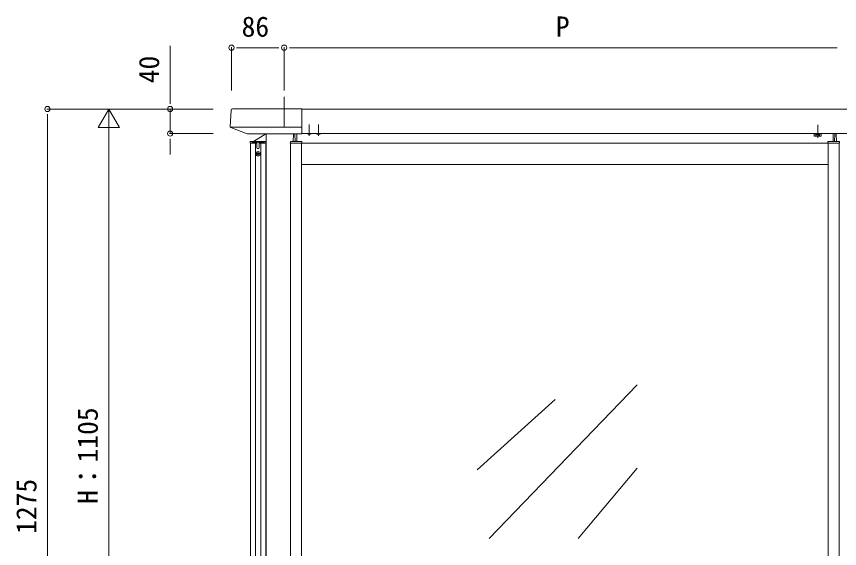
# Model space of a CAD drawing. Units: millimetres, scale not verified. Extents: x -11088 to 11088, y -17895 to 17964.
# Drawn here: x 698 to 2040, y -7915 to -7047 of the extents above; entities that cross this region are included whole.
import ezdxf
from ezdxf.enums import TextEntityAlignment as Align

# ---------------------------------------------------------------- set-up
doc = ezdxf.new("R2010")
doc.units = ezdxf.units.MM
doc.header["$LTSCALE"] = 18
for name, pattern in [('CHAIN2', [12, 9, -1, 1, -1]), ('DASHED1', [1.8, 1.2, -0.6]), ('DASHED3', [4, 3, -1])]:
    doc.linetypes.add(name, pattern=pattern)
doc.layers.add('0-2_YKK_ZWAK', color=4, linetype='Continuous', lineweight=9)
doc.layers.add('0-4_YKK_12', color=6, linetype='Continuous', lineweight=9)
doc.styles.add('ＭＳ ゴシック', font='')
doc.styles.get('ＭＳ ゴシック').set_extended_font_data('MS Gothic')

msp = doc.modelspace()

# ---------------------------------------------------------------- linework, layer by layer
at = {"layer": '0-2_YKK_ZWAK'}
for p, q in [((1134.05, -7177.98), (1134.05, -7227.67)), ((1047.55, -7199.83), (1045.91, -7226.57)), ((1050.06, -7197.48), (1163.05, -7197.48)), ((1163.05, -7238.48), (1163.05, -7197.48)), ((2499.05, -7197.98), (1163.05, -7197.98)), ((1046.3, -7227.67), (1163.05, -7227.67)), ((1046.87, -7228.07), (1073.81, -7238.43)), ((1074.1, -7238.48), (1163.05, -7238.48)), ((1084.05, -7250.98), (1103.92, -7238.56)), ((1104.19, -7238.48), (1104.55, -7238.48)), ((1104.55, -8307.98), (1104.55, -7238.48)), ((1148.7, -7250.98), (1149.43, -7238.95)), ((1149.93, -7238.48), (1150.86, -7238.48)), ((1151.36, -7238.95), (1152.09, -7250.98)), ((1154.55, -7238.48), (1154.55, -7250.98)), ((2499.05, -7237.98), (1163.05, -7237.98)), ((1999.05, -7238.28), (1998.27, -7238.73)), ((1998.27, -7241.83), (1998.27, -7238.73)), ((1999.05, -7242.28), (1998.27, -7241.83)), ((1998.3, -7237.98), (1998.3, -7238.28)), ((1998.3, -7238.28), (2009.8, -7238.28)), ((1999.05, -7242.28), (2009.05, -7242.28)), ((2001.16, -7241.83), (2001.16, -7238.73)), ((2006.93, -7241.83), (2006.93, -7238.73)), ((2009.05, -7238.28), (2009.82, -7238.73)), ((2009.05, -7242.28), (2009.82, -7241.83)), ((2009.8, -7238.28), (2009.8, -7237.98)), ((2009.82, -7241.83), (2009.82, -7238.73)), ((2029.05, -7250.98), (2029.05, -7237.98)), ((2032.23, -7238.95), (2031.5, -7250.98)), ((2033.66, -7238.48), (2032.73, -7238.48)), ((2034.89, -7250.98), (2034.16, -7238.95)), ((1078.55, -7253.48), (1078.67, -7251.45)), ((1079.04, -7253.48), (1078.55, -7253.48)), ((1081.83, -7253.48), (1079.04, -7253.48)), ((1079.05, -8292.48), (1079.05, -7253.48)), ((1079.17, -7250.98), (1103.42, -7250.98)), ((1081.84, -7252.48), (1081.83, -7253.48)), ((1082.33, -7253.48), (1081.83, -7253.48)), ((1082.33, -7253.48), (1089.55, -7253.48)), ((1100.75, -7251.98), (1082.34, -7251.98)), ((1087.05, -8292.48), (1087.05, -7253.48)), ((1089.55, -7252.48), (1089.55, -7251.98)), ((1089.55, -7252.48), (1089.55, -7260.98)), ((1093.55, -7251.98), (1093.55, -7252.48)), ((1093.55, -7260.98), (1093.55, -7252.48)), ((1093.55, -7253.48), (1100.76, -7253.48)), ((1096.05, -8292.48), (1096.05, -7253.48)), ((1101.26, -7253.48), (1100.76, -7253.48)), ((1101.25, -7252.48), (1101.26, -7253.48)), ((1103.55, -7253.48), (1101.26, -7253.48)), ((1104.05, -8292.48), (1104.05, -7253.48)), ((1104.54, -7253.48), (1104.05, -7253.48)), ((1104.54, -7253.48), (1104.55, -7253.48)), ((1144.05, -7253.48), (1144.17, -7251.45)), ((1144.54, -7253.48), (1144.05, -7253.48)), ((1162.55, -7253.48), (1144.54, -7253.48)), ((1144.55, -8292.48), (1144.55, -7253.48)), ((1144.67, -7250.98), (1162.42, -7250.98)), ((1162.55, -7253.48), (2021.05, -7253.48)), ((1162.55, -8292.48), (1162.55, -7253.48)), ((2021.04, -7253.48), (2039.05, -7253.48)), ((2021.05, -8292.48), (2021.05, -7253.48)), ((2038.92, -7250.98), (2021.17, -7250.98)), ((2039.05, -8292.48), (2039.05, -7253.48)), ((2039.05, -7253.48), (2039.55, -7253.48)), ((2039.55, -7253.48), (2039.42, -7251.45)), ((1090.63, -7270.56), (1087.82, -7270.56)), ((1090.63, -7271.41), (1087.82, -7271.41)), ((1089.5, -7270.61), (1090.45, -7270.61)), ((1090.45, -7271.36), (1091.01, -7271.51)), ((1091.01, -7271.51), (1091.17, -7272.08)), ((1091.17, -7268.93), (1091.92, -7268.93)), ((1091.17, -7268.93), (1091.17, -7269.88)), ((1091.17, -7272.08), (1091.17, -7273.03)), ((1091.92, -7273.03), (1091.17, -7273.03)), ((1091.92, -7269.88), (1091.92, -7268.93)), ((1092.08, -7271.51), (1091.92, -7272.08)), ((1091.92, -7273.03), (1091.92, -7272.08)), ((1092.65, -7271.36), (1092.08, -7271.51)), ((1092.46, -7270.56), (1095.27, -7270.56)), ((1092.46, -7271.41), (1095.27, -7271.41)), ((1092.65, -7270.61), (1093.6, -7270.61)), ((1093.6, -7271.36), (1092.65, -7271.36)), ((1093.6, -7270.61), (1093.6, -7271.36)), ((1162.55, -7288.48), (2021.05, -7288.48)), ((1709.65, -7647.78), (1468.44, -7898.18)), ((1575.92, -7671.36), (1448.65, -7785.97)), ((1709.65, -7783.57), (1613.48, -7898.18))]:
    msp.add_line(p, q, dxfattribs=at)
at = {"layer": '0-2_YKK_ZWAK', "linetype": 'CHAIN2'}
for p, q in [((1175.05, -7241.48), (1175.05, -7223.48)), ((1190.05, -7241.48), (1190.05, -7223.48)), ((2004.05, -7245.1), (2004.05, -7223.69))]:
    msp.add_line(p, q, dxfattribs=at)
at = {"layer": '0-2_YKK_ZWAK', "linetype": 'DASHED1'}
for p, q in [((1172.55, -7238.59), (1172.84, -7237.98)), ((1177.55, -7238.59), (1177.25, -7237.98)), ((1187.55, -7238.59), (1187.84, -7237.98)), ((1192.55, -7238.59), (1192.25, -7237.98))]:
    msp.add_line(p, q, dxfattribs=at)
at = {"layer": '0-2_YKK_ZWAK', "linetype": 'DASHED3'}
msp.add_line((1999.05, -7238.28), (2009.05, -7238.28), dxfattribs=at)
for points in [[(2001, -7242.28), (2002.15, -7239.93), (2004.05, -7238.92)], [(2007.1, -7242.28), (2005.95, -7239.93), (2004.05, -7238.92)]]:
    msp.add_lwpolyline(points, dxfattribs=at)
at = {"layer": '0-2_YKK_ZWAK'}
for points in [[(1103.92, -7251.45), (1104.05, -7253.48), (1103.55, -7253.48)], [(1162.92, -7251.45), (1163.05, -7253.48), (1162.55, -7253.48)], [(2020.67, -7251.45), (2020.55, -7253.48), (2021.04, -7253.48)], [(1090.45, -7271.36), (1089.5, -7271.36), (1089.5, -7270.61)], [(1091.17, -7269.88), (1091.01, -7270.45), (1090.45, -7270.61)], [(1091.92, -7269.88), (1092.08, -7270.45), (1092.65, -7270.61)]]:
    msp.add_lwpolyline(points, dxfattribs=at)
msp.add_circle((1091.55, -7270.98), 3.75, dxfattribs=at)
for centre, radius, start, end in [((1050.05, -7199.98), 2.5, 89.80937, 176.5), ((1047.41, -7226.67), 1.5, 176.5, 248.96249), ((1074.1, -7237.68), 0.8, 248.96249, 270), ((1104.19, -7238.98), 0.5, 90, 122.00538), ((1149.93, -7238.98), 0.5, 90, 176.5), ((1150.86, -7238.98), 0.5, 3.5, 90), ((1175.05, -7230.75), 8.23, 241.46539, 298.53461), ((1190.05, -7230.75), 8.23, 241.46539, 298.53461), ((1999.72, -7240.84), 2.56, 55.61708, 124.38292), ((1999.72, -7239.73), 2.56, 235.61708, 304.38292), ((2004.05, -7247.83), 9.55, 72.41276, 107.58724), ((2004.05, -7232.73), 9.55, 252.41276, 287.58724), ((2008.38, -7240.84), 2.56, 55.61708, 124.38292), ((2008.38, -7239.73), 2.56, 235.61708, 304.38292), ((2032.73, -7238.98), 0.5, 90, 176.5), ((2033.66, -7238.98), 0.5, 3.5, 90), ((1079.17, -7251.48), 0.5, 90, 176.5), ((1082.34, -7252.48), 0.5, 90, 179.5), ((1091.55, -7260.98), 2, 180, 0), ((1100.75, -7252.48), 0.5, 0.5, 90), ((1103.42, -7251.48), 0.5, 3.5, 90), ((1144.67, -7251.48), 0.5, 90, 176.5), ((1148.23, -7250.48), 0.5, 269.98861, 356.5), ((1152.56, -7250.48), 0.5, 183.5, 270.11295), ((1162.42, -7251.48), 0.5, 3.5, 90), ((2021.17, -7251.48), 0.5, 90, 176.5), ((2031.03, -7250.48), 0.5, 269.88705, 356.5), ((2035.36, -7250.48), 0.5, 183.5, 270.01139), ((2038.92, -7251.48), 0.5, 3.5, 90)]:
    msp.add_arc(centre, radius, start, end, dxfattribs=at)
at = {"layer": '0-4_YKK_12'}
for p, q in [((948.05, -7180.98), (948.05, -7095.18)), ((1048.05, -7167.98), (1048.05, -7096.98)), ((1056.55, -7097.98), (1065.05, -7097.98)), ((1117.05, -7097.98), (1065.05, -7097.98)), ((1125.55, -7097.98), (1117.05, -7097.98)), ((1134.05, -7167.98), (1134.05, -7096.98)), ((1134.05, -7167.98), (1134.05, -7096.98)), ((1142.55, -7097.98), (1151.05, -7097.98)), ((1151.05, -7097.98), (2027.05, -7097.98)), ((2035.55, -7097.98), (2027.05, -7097.98)), ((948.05, -7189.48), (948.05, -7180.98)), ((1018.05, -7197.98), (747.05, -7197.98)), ((748.05, -7206.48), (748.05, -7214.98)), ((848.05, -7197.98), (830.55, -7228.29)), ((1018.05, -7197.98), (847.05, -7197.98)), ((848.05, -7197.98), (865.55, -7228.29)), ((848.05, -7197.98), (848.05, -7258.6)), ((1018.05, -7197.98), (947.05, -7197.98)), ((948.05, -7237.98), (948.05, -7197.98)), ((748.05, -8455.98), (748.05, -7214.98)), ((830.55, -7228.29), (865.55, -7228.29)), ((848.05, -8267.98), (848.05, -7232.98)), ((1018.05, -7237.98), (947.05, -7237.98)), ((948.05, -7246.48), (948.05, -7254.98)), ((948.05, -7254.98), (948.05, -7271.98))]:
    msp.add_line(p, q, dxfattribs=at)
for centre, start, end in [((1048.05, -7097.98), 0, 180), ((1048.05, -7097.98), 180, 0), ((1134.05, -7097.98), 0, 180), ((1134.05, -7097.98), 0, 180), ((1134.05, -7097.98), 180, 0), ((1134.05, -7097.98), 180, 0), ((748.05, -7197.98), 90, 270), ((748.05, -7197.98), 270, 90), ((948.05, -7197.98), 90, 270), ((948.05, -7197.98), 270, 90), ((948.05, -7237.98), 90, 270), ((948.05, -7237.98), 270, 90)]:
    msp.add_arc(centre, 4.25, start, end, dxfattribs=at)

# ---------------------------------------------------------------- texts
at = {"layer": '0-4_YKK_12', "style": 'ＭＳ ゴシック'}
for s, p in [('86', (1064.65, -7089.98)), ('P', (1577.05, -7089.98))]:
    msp.add_text(s, height=32.99, dxfattribs=at).set_placement(p, align=Align.BOTTOM_LEFT)
for s, p in [('40', (940.05, -7155.98)), ('H：1105', (840.05, -7841.68)), ('1275', (740.05, -7890.68))]:
    msp.add_text(s, height=32.99, rotation=90, dxfattribs=at).set_placement(p, align=Align.BOTTOM_LEFT)

doc.saveas('drawing.dxf')
